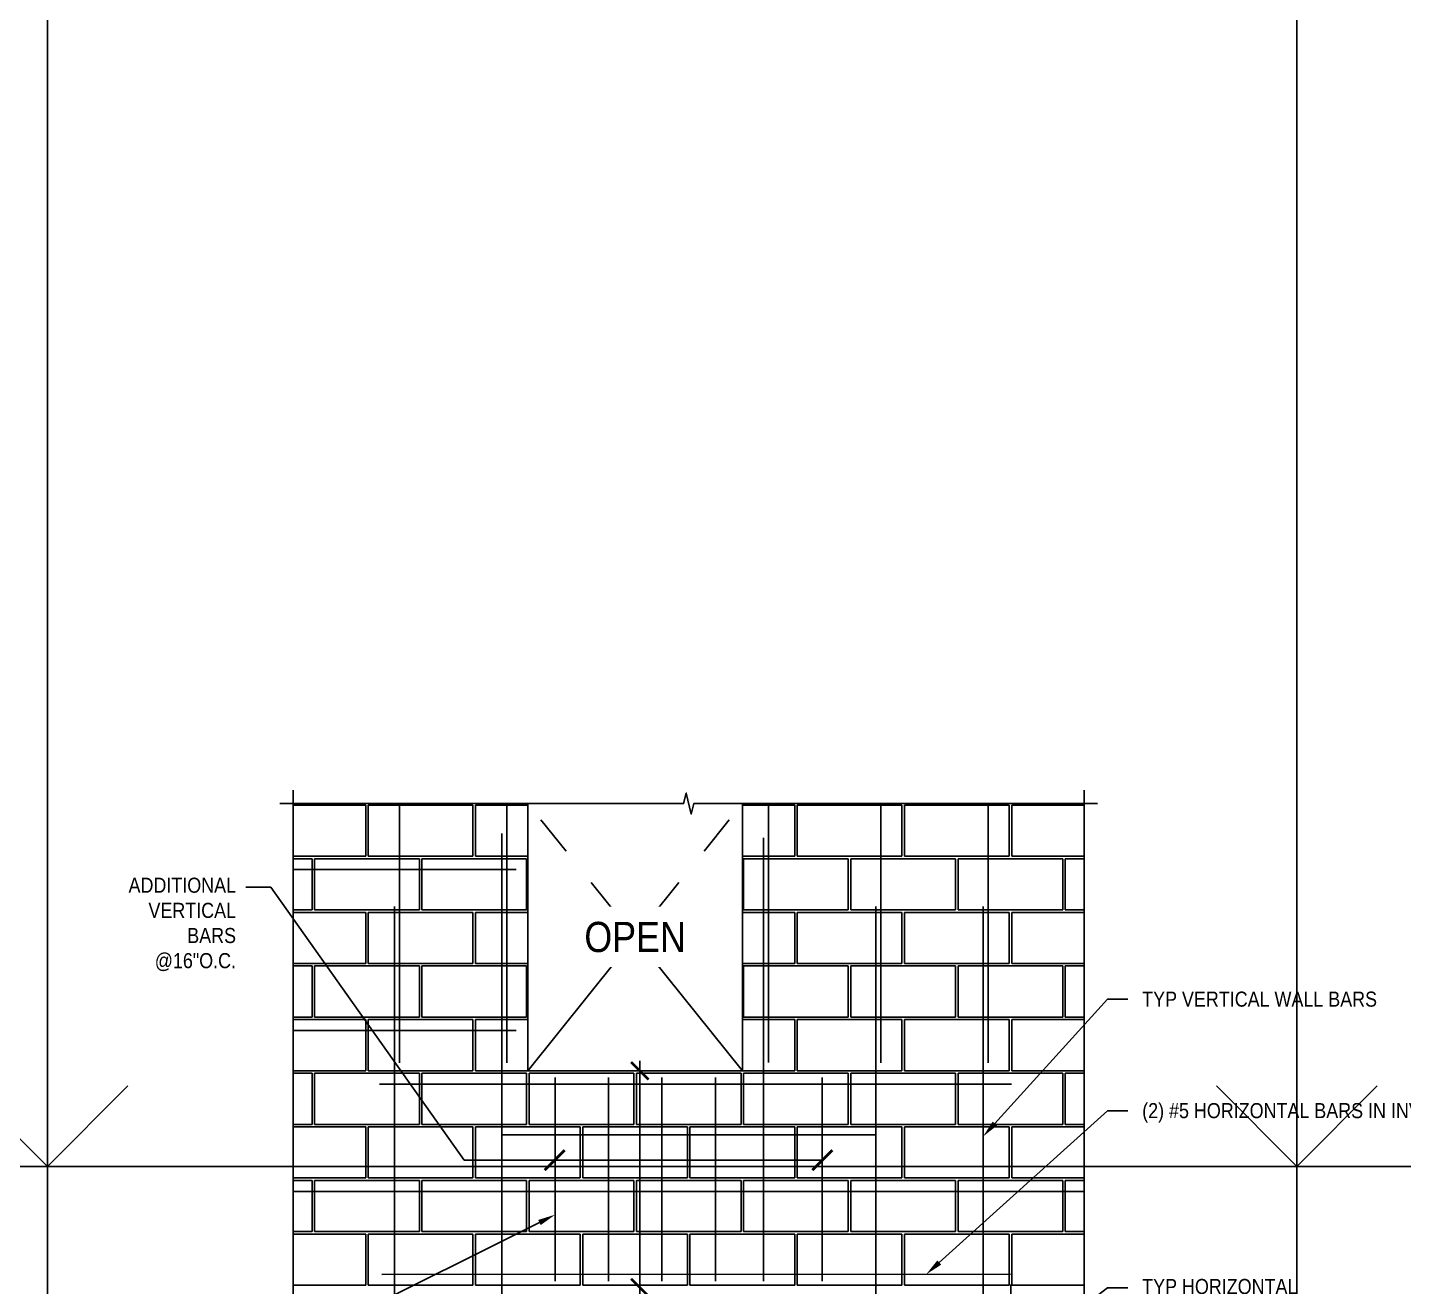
# Model space of a CAD drawing. Header units: inches. Extents: x -16404 to 14624, y -1591 to 16152.
# Drawn here: x -15240.5 to -15137.9, y 2963 to 3057 of the extents above; entities that cross this region are included whole.
import ezdxf
from ezdxf import colors
from ezdxf.entities.mleader import LeaderData, LeaderLine
from ezdxf.math import Vec2, Vec3

# ---------------------------------------------------------------- set-up
doc = ezdxf.new("R2010")
doc.units = ezdxf.units.IN
doc.header["$LTSCALE"] = 24
doc.header["$MEASUREMENT"] = 0
doc.linetypes.add('CENTER2', pattern=[1.125, 0.75, -0.125, 0.125, -0.125])
doc.linetypes.add('DASHED2', pattern=[0.375, 0.25, -0.125])
doc.layers.get('0').update_dxf_attribs({"linetype": 'CONTINUOUS'})
doc.layers.get('DefPoints').update_dxf_attribs({"color": 251, "linetype": 'CONTINUOUS'})
for name, color, linetype in [('S-ANNO-DIMS', 2, 'CONTINUOUS'), ('S-ANNO-NOTE', 4, 'CONTINUOUS'), ('S-BREAK', 2, 'CONTINUOUS'), ('S-CONC', 4, 'CONTINUOUS'), ('S-REBAR', 7, 'CONTINUOUS'), ('S-TYP DETAIL BLOCKS', 1, 'CONTINUOUS')]:
    doc.layers.add(name, color=color, linetype=linetype)
doc.layers.add('S-ANNO-GRID-NONPLOT', color=251, linetype='CONTINUOUS', plot=False)
doc.layers.add('S-HATCH1', color=1, linetype='CONTINUOUS', transparency=0.5)
doc.styles.add('Arial', font='arial.ttf', dxfattribs={"width": 0.85})
doc.dimstyles.new('DIM-12$7', dxfattribs={"dimscale": 12, "dimtxt": 0.09375, "dimasz": 0.125, "dimexe": 0.0625, "dimexo": 0.0625, "dimgap": 0.0625, "dimtad": 1, "dimdec": 4, "dimzin": 11, "dimdsep": 46, "dimlunit": 4, "dimtxsty": 'Arial', "dimblk": 'ARCHTICK', "dimcen": 0.125, "dimclrd": 256, "dimclre": 256, "dimclrt": 4, "dimadec": 0, "dimazin": 0, "dimtfac": 0.75, "dimtdec": 4, "dimtofl": 0, "dimtmove": 0, "dimatfit": 3, "dimldrblk": 'ARCHTICK', "dimfxl": 1, "dimfrac": 1, "dimtolj": 1, "dimtzin": 11, "dimarcsym": 0})
doc.dimstyles.new('DIM-12_Se', dxfattribs={"dimscale": 12, "dimtxt": 0.09375, "dimasz": 0.109375, "dimexe": 0.0625, "dimexo": 0.0625, "dimgap": 0.0625, "dimtad": 1, "dimdec": 4, "dimzin": 11, "dimdsep": 46, "dimlunit": 4, "dimtxsty": 'Arial', "dimblk": 'ARCHTICK', "dimcen": 0.125, "dimdle": 0.0625, "dimclrd": 256, "dimclre": 256, "dimclrt": 4, "dimadec": 0, "dimazin": 0, "dimtfac": 0.75, "dimtdec": 4, "dimtmove": 0, "dimatfit": 3, "dimfxl": 1, "dimfrac": 1, "dimtolj": 1, "dimtzin": 0, "dimarcsym": 0})

# ---------------------------------------------------------------- blocks, each defined once
blk = doc.blocks.new('Se_24x36_DETAILS_GRID')
for p, q in [((15.5348, 7.6667), (15.5348, 15.3333)), ((23.3023, 7.6667), (23.3023, 15.3333)), ((15.5348, 7.6667), (16.0348, 8.1667)), ((23.3023, 7.6667), (23.8023, 8.1667)), ((7.7674, 7.6667), (15.5348, 7.6667)), ((15.5348, 7.6667), (23.3023, 7.6667)), ((15.5348, 0), (15.5348, 7.6667)), ((23.3023, 7.6667), (31.0697, 7.6667)), ((23.3023, 0), (23.3023, 7.6667))]:
    blk.add_line(p, q)
at = {"linetype": 'DASHED2', "ltscale": 0.5}
for p, q in [((15.5348, 7.6667), (15.0348, 8.1667)), ((23.3023, 7.6667), (22.8023, 8.1667))]:
    blk.add_line(p, q, dxfattribs=at)
blk = doc.blocks.new('_ARCHTICK')
at = {"color": 0, "linetype": 'ByBlock', "const_width": 0.15}
blk.add_lwpolyline([(-0.5, -0.5), (0.5, 0.5)], dxfattribs=at)
blk = doc.blocks.new('*D2443')
at = {"layer": 'DefPoints', "color": 0, "transparency": 16777216}
for p in [(65.86, 77.95), (53.84, 65.8), (53.84, 65.8)]:
    blk.add_point(p, dxfattribs=at)
at = {"layer": 'S-ANNO-DIMS', "lineweight": -2, "transparency": 16777216}
for p, q in [((65.86, 77.2), (65.86, 65.05)), ((53.84, 65.8), (41.56, 65.8)), ((66.61, 65.8), (53.84, 65.8))]:
    blk.add_line(p, q, dxfattribs=at)
at = {"layer": 'S-ANNO-DIMS', "lineweight": -2, "transparency": 16777216, "xscale": 1.3125, "yscale": 1.3125, "zscale": 1.3125, "rotation": 180}
blk.add_blockref('_ARCHTICK', (53.84, 65.8), dxfattribs=at)
at = {"layer": 'S-ANNO-DIMS', "lineweight": -2, "transparency": 16777216, "xscale": 1.3125, "yscale": 1.3125, "zscale": 1.3125}
blk.add_blockref('_ARCHTICK', (65.86, 65.8), dxfattribs=at)
at = {"layer": 'S-ANNO-DIMS', "color": 4, "transparency": 16777216, "char_height": 1.125, "attachment_point": 5, "style": 'Arial'}
for s, insert in [('\\A1;2\'-0" MIN\\POR STD HOOK', (46.95, 68.08)), ('\\A1;AT END OF\\PWALL, TYP', (46.95, 63.43))]:
    blk.add_mtext(s, dxfattribs=dict(at, insert=insert))
blk = doc.blocks.new('*D2444')
at = {"layer": 'DefPoints', "color": 0, "transparency": 16777216}
for p in [(38.2, 93.13), (38.2, 76.95), (38.2, 76.95)]:
    blk.add_point(p, dxfattribs=at)
at = {"layer": 'S-ANNO-DIMS', "lineweight": -2, "transparency": 16777216}
for p, q in [((38.2, 93.88), (38.2, 76.95)), ((38.2, 76.95), (38.2, 66.19))]:
    blk.add_line(p, q, dxfattribs=at)
at = {"layer": 'S-ANNO-DIMS', "lineweight": -2, "transparency": 16777216, "xscale": 1.3125, "yscale": 1.3125, "zscale": 1.3125}
for p, rotation in [((38.2, 93.13), 90), ((38.2, 76.95), 270)]:
    blk.add_blockref('_ARCHTICK', p, dxfattribs=dict(at, rotation=rotation))
at = {"layer": 'S-ANNO-DIMS', "color": 4, "transparency": 16777216, "char_height": 1.125, "attachment_point": 5, "rotation": 90, "style": 'Arial'}
for s, insert in [('\\A1;2\'-8"', (36.88, 68.21)), ('\\A1;MIN', (39.51, 68.21))]:
    blk.add_mtext(s, dxfattribs=dict(at, insert=insert))
blk = doc.blocks.new('*U578')
at = {"color": 0, "linetype": 'ByBlock'}
blk.add_lwpolyline([(30.5, 0), (0.38, 0), (0.19, -0.78), (-0.19, 0.78), (-0.38, 0), (-30.5, 0)], dxfattribs=at)
blk = doc.blocks.new('*U579')
at = {"color": 0, "linetype": 'ByBlock'}
blk.add_lwpolyline([(48.31, 0), (0.38, 0), (0.19, -0.78), (-0.19, 0.78), (-0.38, 0), (-48.31, 0)], dxfattribs=at)
blk = doc.blocks.new('*U581')
at = {"color": 0, "linetype": 'ByBlock'}
blk.add_lwpolyline([(48.37, 0), (0.38, 0), (0.19, -0.78), (-0.19, 0.78), (-0.38, 0), (-48.37, 0)], dxfattribs=at)
blk = doc.blocks.new('Se_OPENING IN CMU WALL')
at = {"layer": 'S-ANNO-DIMS'}
blk.add_line((27.88892, 88.35509), (55.79517, 88.35509), dxfattribs=at)
at = {"layer": 'S-ANNO-NOTE', "color": 1, "linetype": 'CENTER2'}
for p, q in [((29.84204, 93.13437), (45.84204, 113.06033)), ((45.84204, 93.13437), (29.84204, 113.06033))]:
    blk.add_line(p, q, dxfattribs=at)
at = {"layer": 'S-CONC'}
blk.add_lwpolyline([(45.84204, 113.06033), (45.84204, 93.13437), (29.84204, 93.13437), (29.84204, 113.06033)], dxfattribs=at)
at = {"layer": 'S-HATCH1'}
for p, q in [((12.34204, 112.94687), (17.74829, 112.94687)), ((17.74829, 109.13437), (17.74829, 112.94687)), ((17.93579, 112.94687), (25.74829, 112.94687)), ((17.93579, 109.13437), (17.93579, 112.94687)), ((25.74829, 109.13437), (25.74829, 112.94687)), ((25.93579, 112.94687), (29.84204, 112.94687)), ((25.93579, 109.13437), (25.93579, 112.94687)), ((45.84204, 112.94687), (49.74829, 112.94687)), ((49.74829, 109.13437), (49.74829, 112.94687)), ((49.93579, 112.94687), (57.74829, 112.94687)), ((49.93579, 109.13437), (49.93579, 112.94687)), ((57.74829, 109.13437), (57.74829, 112.94687)), ((57.93579, 112.94687), (65.74829, 112.94687)), ((57.93579, 109.13437), (57.93579, 112.94687)), ((65.74829, 109.13437), (65.74829, 112.94687)), ((65.93579, 112.94687), (71.34204, 112.94687)), ((65.93579, 109.13437), (65.93579, 112.94687)), ((12.34204, 109.13437), (17.74829, 109.13437)), ((12.34204, 108.94687), (13.74829, 108.94687)), ((13.74829, 105.13437), (13.74829, 108.94687)), ((13.93579, 105.13437), (13.93579, 108.94687)), ((13.93579, 108.94687), (21.74829, 108.94687)), ((17.93579, 109.13437), (25.74829, 109.13437)), ((21.74829, 105.13437), (21.74829, 108.94687)), ((21.93579, 108.94687), (29.74829, 108.94687)), ((21.93579, 105.13437), (21.93579, 108.94687)), ((25.93579, 109.13437), (29.84204, 109.13437)), ((29.74829, 105.13437), (29.74829, 108.94687)), ((45.84204, 109.13437), (49.74829, 109.13437)), ((45.93579, 108.94687), (53.74829, 108.94687)), ((45.93579, 105.13437), (45.93579, 108.94687)), ((49.93579, 109.13437), (57.74829, 109.13437)), ((53.74829, 105.13437), (53.74829, 108.94687)), ((53.93579, 108.94687), (61.74829, 108.94687)), ((53.93579, 105.13437), (53.93579, 108.94687)), ((57.93579, 109.13437), (65.74829, 109.13437)), ((61.74829, 105.13437), (61.74829, 108.94687)), ((61.93579, 108.94687), (69.74829, 108.94687)), ((61.93579, 105.13437), (61.93579, 108.94687)), ((65.93579, 109.13437), (71.34204, 109.13437)), ((69.74829, 105.13437), (69.74829, 108.94687)), ((69.93579, 108.94687), (71.34204, 108.94687)), ((69.93579, 105.13437), (69.93579, 108.94687)), ((12.34204, 105.13437), (13.74829, 105.13437)), ((12.34204, 104.94687), (17.74829, 104.94687)), ((13.93579, 105.13437), (21.74829, 105.13437)), ((17.74829, 101.13437), (17.74829, 104.94687)), ((17.93579, 104.94687), (25.74829, 104.94687)), ((17.93579, 101.13437), (17.93579, 104.94687)), ((21.93579, 105.13437), (29.74829, 105.13437)), ((25.74829, 101.13437), (25.74829, 104.94687)), ((25.93579, 104.94687), (29.84204, 104.94687)), ((25.93579, 101.13437), (25.93579, 104.94687)), ((45.84204, 104.94687), (49.74829, 104.94687)), ((45.93579, 105.13437), (53.74829, 105.13437)), ((49.74829, 101.13437), (49.74829, 104.94687)), ((49.93579, 104.94687), (57.74829, 104.94687)), ((49.93579, 101.13437), (49.93579, 104.94687)), ((53.93579, 105.13437), (61.74829, 105.13437)), ((57.74829, 101.13437), (57.74829, 104.94687)), ((57.93579, 104.94687), (65.74829, 104.94687)), ((57.93579, 101.13437), (57.93579, 104.94687)), ((61.93579, 105.13437), (69.74829, 105.13437)), ((65.74829, 101.13437), (65.74829, 104.94687)), ((65.93579, 104.94687), (71.34204, 104.94687)), ((65.93579, 101.13437), (65.93579, 104.94687)), ((69.93579, 105.13437), (71.34204, 105.13437)), ((12.34204, 101.13437), (17.74829, 101.13437)), ((12.34204, 100.94687), (13.74829, 100.94687)), ((13.74829, 97.13437), (13.74829, 100.94687)), ((13.93579, 97.13437), (13.93579, 100.94687)), ((13.93579, 100.94687), (21.74829, 100.94687)), ((17.93579, 101.13437), (25.74829, 101.13437)), ((21.74829, 97.13437), (21.74829, 100.94687)), ((21.93579, 100.94687), (29.74829, 100.94687)), ((21.93579, 97.13437), (21.93579, 100.94687)), ((25.93579, 101.13437), (29.84204, 101.13437)), ((29.74829, 97.13437), (29.74829, 100.94687)), ((45.84204, 101.13437), (49.74829, 101.13437)), ((45.93579, 100.94687), (53.74829, 100.94687)), ((45.93579, 97.13437), (45.93579, 100.94687)), ((49.93579, 101.13437), (57.74829, 101.13437)), ((53.74829, 97.13437), (53.74829, 100.94687)), ((53.93579, 100.94687), (61.74829, 100.94687)), ((53.93579, 97.13437), (53.93579, 100.94687)), ((57.93579, 101.13437), (65.74829, 101.13437)), ((61.74829, 97.13437), (61.74829, 100.94687)), ((61.93579, 100.94687), (69.74829, 100.94687)), ((61.93579, 97.13437), (61.93579, 100.94687)), ((65.93579, 101.13437), (71.34204, 101.13437)), ((69.74829, 97.13437), (69.74829, 100.94687)), ((69.93579, 100.94687), (71.34204, 100.94687)), ((69.93579, 97.13437), (69.93579, 100.94687)), ((12.34204, 97.13437), (13.74829, 97.13437)), ((12.34204, 96.94687), (17.74829, 96.94687)), ((13.93579, 97.13437), (21.74829, 97.13437)), ((17.74829, 93.13437), (17.74829, 96.94687)), ((17.93579, 96.94687), (25.74829, 96.94687)), ((17.93579, 93.13437), (17.93579, 96.94687)), ((21.93579, 97.13437), (29.74829, 97.13437)), ((25.74829, 93.13437), (25.74829, 96.94687)), ((25.93579, 96.94687), (29.84204, 96.94687)), ((25.93579, 93.13437), (25.93579, 96.94687)), ((45.84204, 96.94687), (49.74829, 96.94687)), ((45.93579, 97.13437), (53.74829, 97.13437)), ((49.74829, 93.13437), (49.74829, 96.94687)), ((49.93579, 96.94687), (57.74829, 96.94687)), ((49.93579, 93.13437), (49.93579, 96.94687)), ((53.93579, 97.13437), (61.74829, 97.13437)), ((57.74829, 93.13437), (57.74829, 96.94687)), ((57.93579, 96.94687), (65.74829, 96.94687)), ((57.93579, 93.13437), (57.93579, 96.94687)), ((61.93579, 97.13437), (69.74829, 97.13437)), ((65.74829, 93.13437), (65.74829, 96.94687)), ((65.93579, 96.94687), (71.34204, 96.94687)), ((65.93579, 93.13437), (65.93579, 96.94687)), ((69.93579, 97.13437), (71.34204, 97.13437)), ((12.34204, 93.13437), (17.74829, 93.13437)), ((12.34204, 92.94687), (13.74829, 92.94687)), ((13.74829, 89.13437), (13.74829, 92.94687)), ((13.93579, 89.13437), (13.93579, 92.94687)), ((13.93579, 92.94687), (21.74829, 92.94687)), ((17.93579, 93.13437), (25.74829, 93.13437)), ((21.74829, 89.13437), (21.74829, 92.94687)), ((21.93579, 92.94687), (29.74829, 92.94687)), ((21.93579, 89.13437), (21.93579, 92.94687)), ((25.93579, 93.13437), (29.88892, 93.13437)), ((29.74829, 89.13437), (29.74829, 92.94687)), ((29.93579, 92.94687), (37.74829, 92.94687)), ((29.93579, 89.13437), (29.93579, 92.94687)), ((37.74829, 89.13437), (37.74829, 92.94687)), ((37.93579, 92.94687), (45.74829, 92.94687)), ((37.93579, 89.13437), (37.93579, 92.94687)), ((45.74829, 89.13437), (45.74829, 92.94687)), ((45.84204, 93.13437), (49.74829, 93.13437)), ((45.93579, 92.94687), (53.74829, 92.94687)), ((45.93579, 89.13437), (45.93579, 92.94687)), ((49.93579, 93.13437), (57.74829, 93.13437)), ((53.74829, 89.13437), (53.74829, 92.94687)), ((53.93579, 92.94687), (61.74829, 92.94687)), ((53.93579, 89.13437), (53.93579, 92.94687)), ((57.93579, 93.13437), (65.74829, 93.13437)), ((61.74829, 89.13437), (61.74829, 92.94687)), ((61.93579, 92.94687), (69.74829, 92.94687)), ((61.93579, 89.13437), (61.93579, 92.94687)), ((65.93579, 93.13437), (71.34204, 93.13437)), ((69.74829, 89.13437), (69.74829, 92.94687)), ((69.93579, 92.94687), (71.34204, 92.94687)), ((69.93579, 89.13437), (69.93579, 92.94687)), ((12.34204, 89.13437), (13.74829, 89.13437)), ((12.34204, 88.94687), (17.74829, 88.94687)), ((13.93579, 89.13437), (21.74829, 89.13437)), ((17.74829, 85.13437), (17.74829, 88.94687)), ((17.93579, 88.94687), (25.74829, 88.94687)), ((17.93579, 85.13437), (17.93579, 88.94687)), ((21.93579, 89.13437), (29.74829, 89.13437)), ((25.74829, 85.13437), (25.74829, 88.94687)), ((25.93579, 88.94687), (33.74829, 88.94687)), ((25.93579, 85.13437), (25.93579, 88.94687)), ((29.93579, 89.13437), (37.74829, 89.13437)), ((33.74829, 85.13437), (33.74829, 88.94687)), ((33.93579, 88.94687), (41.74829, 88.94687)), ((33.93579, 85.13437), (33.93579, 88.94687)), ((37.93579, 89.13437), (45.74829, 89.13437)), ((41.74829, 85.13437), (41.74829, 88.94687)), ((41.93579, 88.94687), (49.74829, 88.94687)), ((41.93579, 85.13437), (41.93579, 88.94687)), ((45.93579, 89.13437), (53.74829, 89.13437)), ((49.74829, 85.13437), (49.74829, 88.94687)), ((49.93579, 88.94687), (57.74829, 88.94687)), ((49.93579, 85.13437), (49.93579, 88.94687)), ((53.93579, 89.13437), (61.74829, 89.13437)), ((57.74829, 85.13437), (57.74829, 88.94687)), ((57.93579, 88.94687), (65.74829, 88.94687)), ((57.93579, 85.13437), (57.93579, 88.94687)), ((61.93579, 89.13437), (69.74829, 89.13437)), ((65.74829, 85.13437), (65.74829, 88.94687)), ((65.93579, 88.94687), (71.34204, 88.94687)), ((65.93579, 85.13437), (65.93579, 88.94687)), ((69.93579, 89.13437), (71.34204, 89.13437)), ((12.34204, 85.13437), (17.74829, 85.13437)), ((12.34204, 84.94687), (13.74829, 84.94687)), ((13.74829, 81.13437), (13.74829, 84.94687)), ((13.93579, 81.13437), (13.93579, 84.94687)), ((13.93579, 84.94687), (21.74829, 84.94687)), ((17.93579, 85.13437), (25.74829, 85.13437)), ((21.74829, 81.13437), (21.74829, 84.94687)), ((21.93579, 84.94687), (29.74829, 84.94687)), ((21.93579, 81.13437), (21.93579, 84.94687)), ((25.93579, 85.13437), (33.74829, 85.13437)), ((29.74829, 81.13437), (29.74829, 84.94687)), ((29.93579, 84.94687), (37.74829, 84.94687)), ((29.93579, 81.13437), (29.93579, 84.94687)), ((33.93579, 85.13437), (41.74829, 85.13437)), ((37.74829, 81.13437), (37.74829, 84.94687)), ((37.93579, 84.94687), (45.74829, 84.94687)), ((37.93579, 81.13437), (37.93579, 84.94687)), ((41.93579, 85.13437), (49.74829, 85.13437)), ((45.74829, 81.13437), (45.74829, 84.94687)), ((45.93579, 84.94687), (53.74829, 84.94687)), ((45.93579, 81.13437), (45.93579, 84.94687)), ((49.93579, 85.13437), (57.74829, 85.13437)), ((53.74829, 81.13437), (53.74829, 84.94687)), ((53.93579, 84.94687), (61.74829, 84.94687)), ((53.93579, 81.13437), (53.93579, 84.94687)), ((57.93579, 85.13437), (65.74829, 85.13437)), ((61.74829, 81.13437), (61.74829, 84.94687)), ((61.93579, 84.94687), (69.74829, 84.94687)), ((61.93579, 81.13437), (61.93579, 84.94687)), ((65.93579, 85.13437), (71.34204, 85.13437)), ((69.74829, 81.13437), (69.74829, 84.94687)), ((69.93579, 84.94687), (71.34204, 84.94687)), ((69.93579, 81.13437), (69.93579, 84.94687)), ((12.34204, 81.13437), (13.74829, 81.13437)), ((13.93579, 81.13437), (21.74829, 81.13437)), ((21.93579, 81.13437), (29.74829, 81.13437)), ((29.93579, 81.13437), (37.74829, 81.13437)), ((37.93579, 81.13437), (45.74829, 81.13437)), ((45.93579, 81.13437), (53.74829, 81.13437)), ((53.93579, 81.13437), (61.74829, 81.13437)), ((61.93579, 81.13437), (69.74829, 81.13437)), ((69.93579, 81.13437), (71.34204, 81.13437)), ((12.34204, 80.94687), (17.74829, 80.94687)), ((17.74829, 77.13437), (17.74829, 80.94687)), ((17.93579, 80.94687), (25.74829, 80.94687)), ((17.93579, 77.13437), (17.93579, 80.94687)), ((25.74829, 77.13437), (25.74829, 80.94687)), ((25.93579, 80.94687), (33.74829, 80.94687)), ((25.93579, 77.13437), (25.93579, 80.94687)), ((33.74829, 77.13437), (33.74829, 80.94687)), ((33.93579, 80.94687), (41.74829, 80.94687)), ((33.93579, 77.13437), (33.93579, 80.94687)), ((41.74829, 77.13437), (41.74829, 80.94687)), ((41.93579, 80.94687), (49.74829, 80.94687)), ((41.93579, 77.13437), (41.93579, 80.94687)), ((49.74829, 77.13437), (49.74829, 80.94687)), ((49.93579, 80.94687), (57.74829, 80.94687)), ((49.93579, 77.13437), (49.93579, 80.94687)), ((57.74829, 77.13437), (57.74829, 80.94687)), ((57.93579, 80.94687), (65.74829, 80.94687)), ((57.93579, 77.13437), (57.93579, 80.94687)), ((65.74829, 77.13437), (65.74829, 80.94687)), ((65.93579, 80.94687), (71.34204, 80.94687)), ((65.93579, 77.13437), (65.93579, 80.94687)), ((12.34204, 77.13437), (17.74829, 77.13437)), ((17.93579, 77.13437), (25.74829, 77.13437)), ((25.93579, 77.13437), (33.74829, 77.13437)), ((33.93579, 77.13437), (41.74829, 77.13437)), ((41.93579, 77.13437), (49.74829, 77.13437)), ((49.93579, 77.13437), (57.74829, 77.13437)), ((57.93579, 77.13437), (65.74829, 77.13437)), ((65.93579, 77.13437), (71.34204, 77.13437))]:
    blk.add_line(p, q, dxfattribs=at)
at = {"layer": 'S-REBAR'}
for p, q in [((20.26392, 93.71368), (20.26392, 113.06033)), ((28.26392, 93.71368), (28.26392, 113.06033)), ((47.79517, 93.74737), (47.79517, 113.06033)), ((56.17017, 93.71368), (56.17017, 113.06033)), ((64.17017, 93.71368), (64.17017, 113.06033)), ((27.88892, 33.50209), (27.88892, 110.8403)), ((47.42017, 77.44728), (47.42017, 110.50208)), ((12.342, 108.13437), (28.967, 108.13437)), ((19.88892, 33.50209), (19.88892, 105.38655)), ((55.79517, 33.50209), (55.79517, 105.38655)), ((63.79517, 33.50209), (63.79517, 105.38655)), ((12.342, 96.13437), (28.967, 96.13437)), ((31.87552, 77.44672), (31.87552, 92.63437)), ((35.86213, 77.44672), (35.86213, 92.63437)), ((39.84874, 77.44672), (39.84874, 92.63437)), ((43.83534, 77.44672), (43.83534, 92.63437)), ((51.80856, 77.44672), (51.80856, 92.63437)), ((18.7755, 92.13437), (65.91993, 92.13437)), ((71.342, 84.13437), (12.342, 84.13437)), ((18.95983, 77.94627), (65.85533, 77.94792))]:
    blk.add_line(p, q, dxfattribs=at)
at = {"layer": 'S-BREAK', "rotation": 270}
for name, p in [('*U581', (12.34204, 65.69005)), ('*U579', (71.34204, 65.74678))]:
    blk.add_blockref(name, p, dxfattribs=at)
at = {"layer": 'S-BREAK'}
blk.add_blockref('*U578', (41.84204, 113.06033), dxfattribs=at)
at = {"layer": 'S-ANNO-NOTE', "insert": (8.07249, 107.53585), "char_height": 1.125, "width": 7.9802174, "attachment_point": 3, "style": 'Arial'}
blk.add_mtext('ADDITIONAL\\PVERTICAL BARS @16"O.C.', dxfattribs=at)
at = {"layer": 'S-ANNO-DIMS'}
dim = blk.add_linear_dim(base=(38.20232, 76.94687), p1=(38.20232, 93.13437), p2=(38.20232, 76.94687), angle=270, text='2\'-8"\\XMIN', dimstyle='DIM-12_Se', dxfattribs=at)
dim.commit()
dim.dimension.update_dxf_attribs({"geometry": '*D2444', "text_midpoint": (38.20232, 68.21473), "dimtype": 160})
dim = blk.add_linear_dim(base=(53.84204, 65.80499), p1=(65.85533, 77.94792), p2=(53.84204, 65.80499), text='2\'-0" MIN\\POR STD HOOK\\XAT END OF\\PWALL, TYP', dimstyle='DIM-12_Se', dxfattribs=at)
dim.commit()
dim.dimension.update_dxf_attribs({"geometry": '*D2443', "text_midpoint": (46.95165, 65.80499), "dimtype": 160})
for points in [[(51.80856, 86.46206), (25.10113, 86.46206), (10.66178, 106.8283), (8.79719, 106.8283)], [(31.84204, 86.46206), (25.10113, 86.46206)]]:
    blk.add_leader(points, dimstyle='DIM-12$7', dxfattribs=at)
at = {"layer": 'S-ANNO-NOTE'}
ml = blk.add_multileader_mtext('Standard', dxfattribs=at)
ml.set_content('TYP VERTICAL WALL BARS', color=4, style='Arial')
ml.set_leader_properties(color=2)
ml.build(insert=Vec2(0, 0))
ml.multileader.update_dxf_attribs({"dogleg_length": 0.36, "arrow_head_size": 1.3125, "scale": 12})
ctx = ml.context
ctx.base_point, ctx.scale, ctx.char_height, ctx.arrow_head_size, ctx.landing_gap_size, ctx.plane_origin = Vec3(74.58956, 98.46617), 12, 1.125, 1.3125, 1.08, Vec3(32.38278, 396.801)
notes = []
notes.append((ctx, [(0, (1, 1, 0), (73.08956, 98.46617), (1, 0), 1.5, [(0, [(63.79517, 88.22234)], 0, [])])]))
ctx.mtext.insert, ctx.mtext.width, ctx.mtext.flow_direction = Vec3(75.66956, 99.03827), 7.5881941, 5
ml = blk.add_multileader_mtext('Standard', dxfattribs=at)
ml.set_content('(2) #5 HORIZONTAL BARS IN INVERTED BOND BEAM OR LINTEL UNITS', color=4, style='Arial')
ml.set_leader_properties(color=2)
ml.build(insert=Vec2(0, 0))
ml.multileader.update_dxf_attribs({"dogleg_length": 0.36, "arrow_head_size": 1.3125, "scale": 12})
ctx = ml.context
ctx.base_point, ctx.scale, ctx.char_height, ctx.arrow_head_size, ctx.landing_gap_size, ctx.plane_origin = Vec3(74.58956, 90.14923), 12, 1.125, 1.3125, 1.08, Vec3(32.38278, 388.48405)
notes.append((ctx, [(0, (1, 1, 0), (73.08956, 90.14923), (1, 0), 1.5, [(0, [(59.55993, 77.9477)], 0, [])])]))
ctx.mtext.insert, ctx.mtext.width, ctx.mtext.flow_direction = Vec3(75.66956, 90.72132), 8.2828777, 5
ml = blk.add_multileader_mtext('Standard', dxfattribs=at)
ml.set_content('HOOK BOTTOM OF VERTICAL BAR, TYP', color=4, style='Arial')
ml.set_leader_properties(color=2)
ml.build(insert=Vec2(0, 0))
ml.multileader.update_dxf_attribs({"dogleg_length": 0.36, "arrow_head_size": 1.3125, "scale": 12})
ctx = ml.context
ctx.base_point, ctx.scale, ctx.char_height, ctx.arrow_head_size, ctx.landing_gap_size, ctx.plane_origin = Vec3(-5.07528, 71.81651), 12, 1.125, 1.3125, 1.08, Vec3(51.84912, 370.15133)
ctx.text_align_type = 2
notes.append((ctx, [(0, (1, 1, 0), (10.66178, 71.81651), (-1, 0), 1.5, [(0, [(31.87552, 82.39463)], 0, [])])]))
ctx.mtext.insert, ctx.mtext.width, ctx.mtext.alignment, ctx.mtext.flow_direction = Vec3(8.08178, 72.37901), 12.1952839, 3, 5
ml = blk.add_multileader_mtext('Standard', dxfattribs=at)
ml.set_content('TYP HORIZONTAL\\PWALL BARS\\PLAP 48d, TYP', color=4, style='Arial')
ml.set_leader_properties(color=2)
ml.build(insert=Vec2(0, 0))
ml.multileader.update_dxf_attribs({"dogleg_length": 0.36, "arrow_head_size": 1.3125, "scale": 12})
ctx = ml.context
ctx.base_point, ctx.scale, ctx.char_height, ctx.arrow_head_size, ctx.landing_gap_size, ctx.plane_origin = Vec3(74.58956, 76.92908), 12, 1.125, 1.3125, 1.08, Vec3(32.38278, 376.2639)
notes.append((ctx, [(0, (1, 1, 0), (73.08956, 76.92908), (1, 0), 1.5, [(0, [(66.77197, 72.13437)], 0, [])])]))
ctx.mtext.insert, ctx.mtext.width, ctx.mtext.flow_direction = Vec3(75.66956, 77.60285), 8.7316499, 5
for ctx, leaders in notes:
    for number, flags, end, landing, length, lines in leaders:
        leader = LeaderData()
        leader.index, (leader.has_last_leader_line, leader.has_dogleg_vector, leader.attachment_direction) = number, flags
        leader.last_leader_point, leader.dogleg_vector, leader.dogleg_length = Vec3(end), Vec3(landing), length
        for number, points, colour, breaks in lines:
            line = LeaderLine()
            line.index, line.vertices, line.color, line.breaks = number, Vec3.list(points), colors.encode_raw_color(colour), breaks
            leader.lines.append(line)
        ctx.leaders.append(leader)
at = {"layer": 'S-ANNO-NOTE', "color": 252, "true_color": 0x939598, "insert": (37.84204, 103.09735), "char_height": 2.25, "width": 7.375058, "attachment_point": 5, "style": 'Arial', "bg_fill": 3, "box_fill_scale": 1.5, "bg_fill_color": 256, "bg_fill_transparency": 0}
blk.add_mtext('OPEN', dxfattribs=at)

msp = doc.modelspace()

# ---------------------------------------------------------------- block references
at = {"layer": 'S-ANNO-GRID-NONPLOT', "xscale": 12, "yscale": 12, "zscale": 12}
msp.add_blockref('Se_24x36_DETAILS_GRID', (-15425.43172, 2880), dxfattribs=at)

# ---------------------------------------------------------------- next in the draw order: block references
at = {"layer": 'S-TYP DETAIL BLOCKS'}
msp.add_blockref('Se_OPENING IN CMU WALL', (-15233.01352, 2886), dxfattribs=at)

doc.saveas('drawing.dxf')
